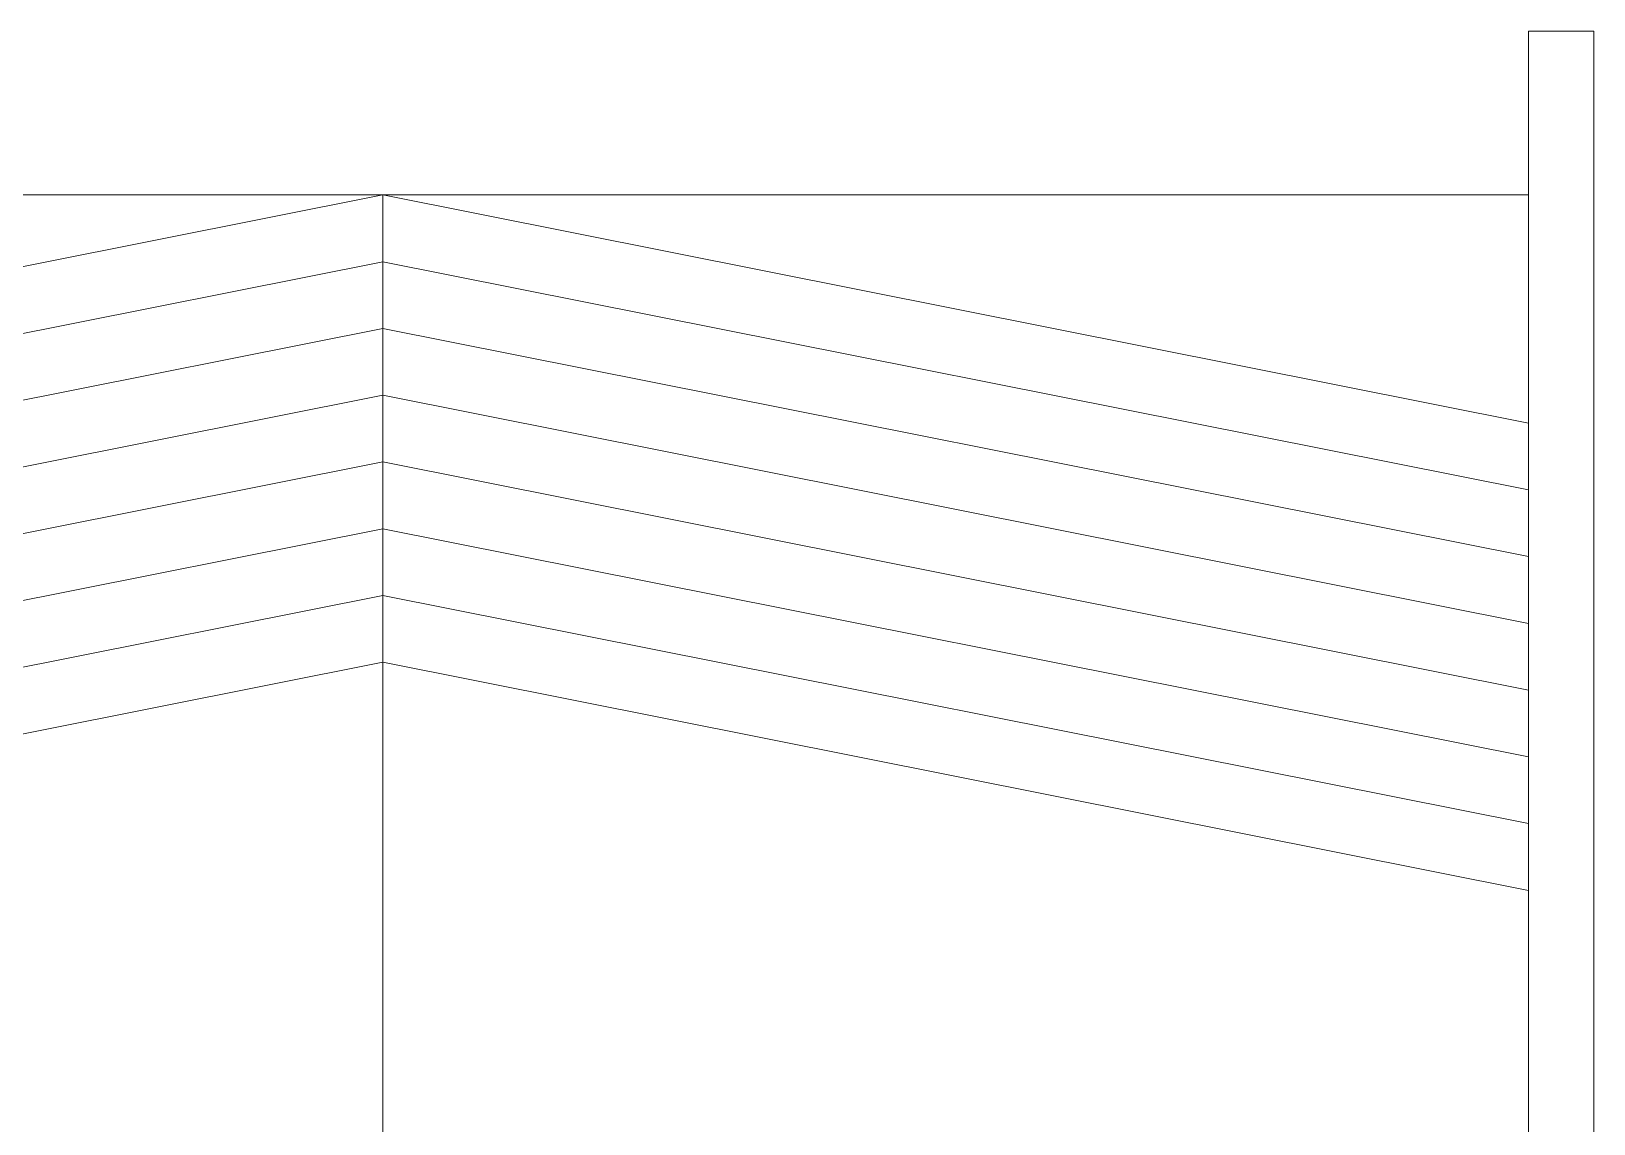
# Model space of a CAD drawing. Header units: inches. Extents: x 249 to 1192, y -18 to 440.
# Drawn here: x 612.023 to 614.411, y 237.89 to 239.559 of the extents above; entities that cross this region are included whole.
import ezdxf

# ---------------------------------------------------------------- set-up
doc = ezdxf.new("R2010")
doc.units = ezdxf.units.IN
doc.header["$MEASUREMENT"] = 0
doc.layers.add('KOLOM', color=5, linetype='Continuous')
doc.layers.add('LANTAI', color=135, linetype='Continuous', lineweight=9)

# ---------------------------------------------------------------- blocks, each defined once
blk = doc.blocks.new('TAMPAK SAMPING KANAN')
at = {"layer": 'LANTAI'}
for points in [[(617.4972, 235.9317), (617.4114, 235.9469), (616.9775, 236.0289), (616.3756, 236.1538), (615.6954, 236.3206), (615.5015, 236.3776), (615.3077, 236.4347), (615.1423, 236.4917), (614.977, 236.5487), (614.8426, 236.6048), (614.7082, 236.661), (614.6069, 236.7153), (614.5056, 236.7697), (614.3722, 236.8733), (614.3106, 236.9694), (614.3106, 239.5591)], [(614.3106, 239.5591), (614.4105, 239.5591)], [(617.7269, 235.9157), (617.0243, 236.0471), (616.4224, 236.1922), (615.7422, 236.3722), (615.1063, 236.5741), (614.8265, 236.6853), (614.6447, 236.7742), (614.5141, 236.8396), (614.456, 236.877), (614.4106, 236.9457), (614.4105, 239.5591)], [(614.3106, 239.3091), (610.8105, 239.3091)], [(610.8105, 239.3091), (614.3106, 239.3091)], [(610.8105, 238.9606), (612.5605, 239.3091), (614.3106, 238.9606)], [(612.5605, 239.3091), (612.5605, 236.5991)], [(610.8105, 238.8587), (612.5605, 239.2071), (614.3106, 238.8587)], [(610.8105, 238.7567), (612.5605, 239.1051), (614.3106, 238.7567)], [(610.8105, 238.6547), (612.5605, 239.0032), (614.3106, 238.6547)], [(610.8105, 238.5528), (612.5605, 238.9012), (614.3106, 238.5528)], [(610.8105, 238.4508), (612.5605, 238.7993), (614.3106, 238.4508)], [(610.8105, 238.3489), (612.5605, 238.6973), (614.3106, 238.3489)], [(610.8105, 238.2469), (612.5605, 238.5953), (614.3106, 238.2469)]]:
    blk.add_lwpolyline(points, dxfattribs=at)

msp = doc.modelspace()

# ---------------------------------------------------------------- block references
at = {"layer": 'KOLOM'}
msp.add_blockref('TAMPAK SAMPING KANAN', (0, 0), dxfattribs=at)

doc.saveas('drawing.dxf')
